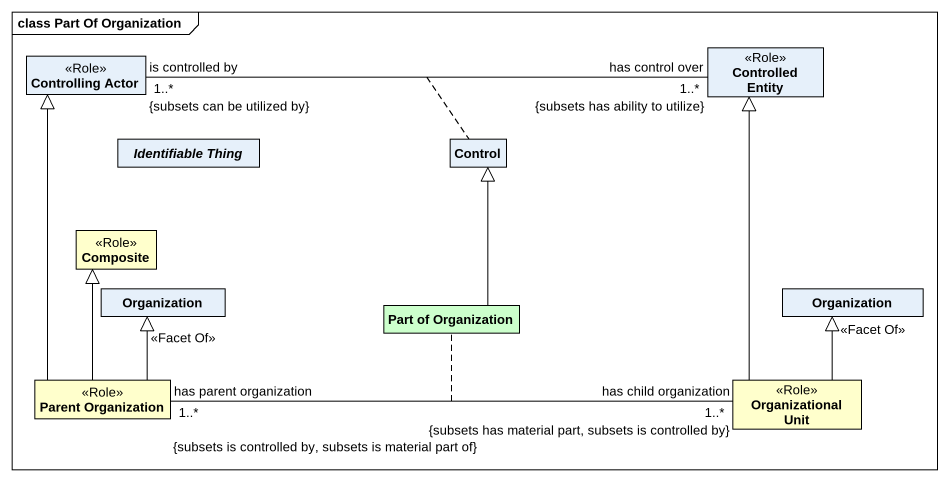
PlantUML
@startuml
mainframe class Part Of Organization
hide circle
hide empty members
class "Controlling Actor" as Controlling_Actor <<Role>>
class "Controlled Entity" as Controlled_Entity <<Role>>
abstract class "Identifiable Thing" as Identifiable_Thing
class "Control" as Control_
class Composite <<Role>> #FFFFCC
class Organization
class "Part of Organization" as Part_of_Organization #CCFFCC
class "Organization" as Organization_2
class "Parent Organization" as Parent_Organization <<Role>> #FFFFCC
class "Organizational Unit" as Organizational_Unit <<Role>> #FFFFCC
Controlling_Actor "is controlled by\n1..*\n{subsets can be utilized by}" -right- "has control over\n1..*\n{subsets has ability to utilize}" Controlled_Entity
(Controlling_Actor, Controlled_Entity) .. Control_
Part_of_Organization -up-|> Control_
Parent_Organization -up-|> Controlling_Actor
Parent_Organization -up-|> Composite
Parent_Organization -up-|> Organization : <<Facet Of>>
Organizational_Unit -up-|> Controlled_Entity
Organizational_Unit -up-|> Organization_2 : <<Facet Of>>
Organizational_Unit "has child organization\n1..*\n{subsets has material part, subsets is controlled by}" -left- "has parent organization\n1..*\n{subsets is controlled by, subsets is material part of}" Parent_Organization
(Organizational_Unit, Parent_Organization) .. Part_of_Organization
@enduml
